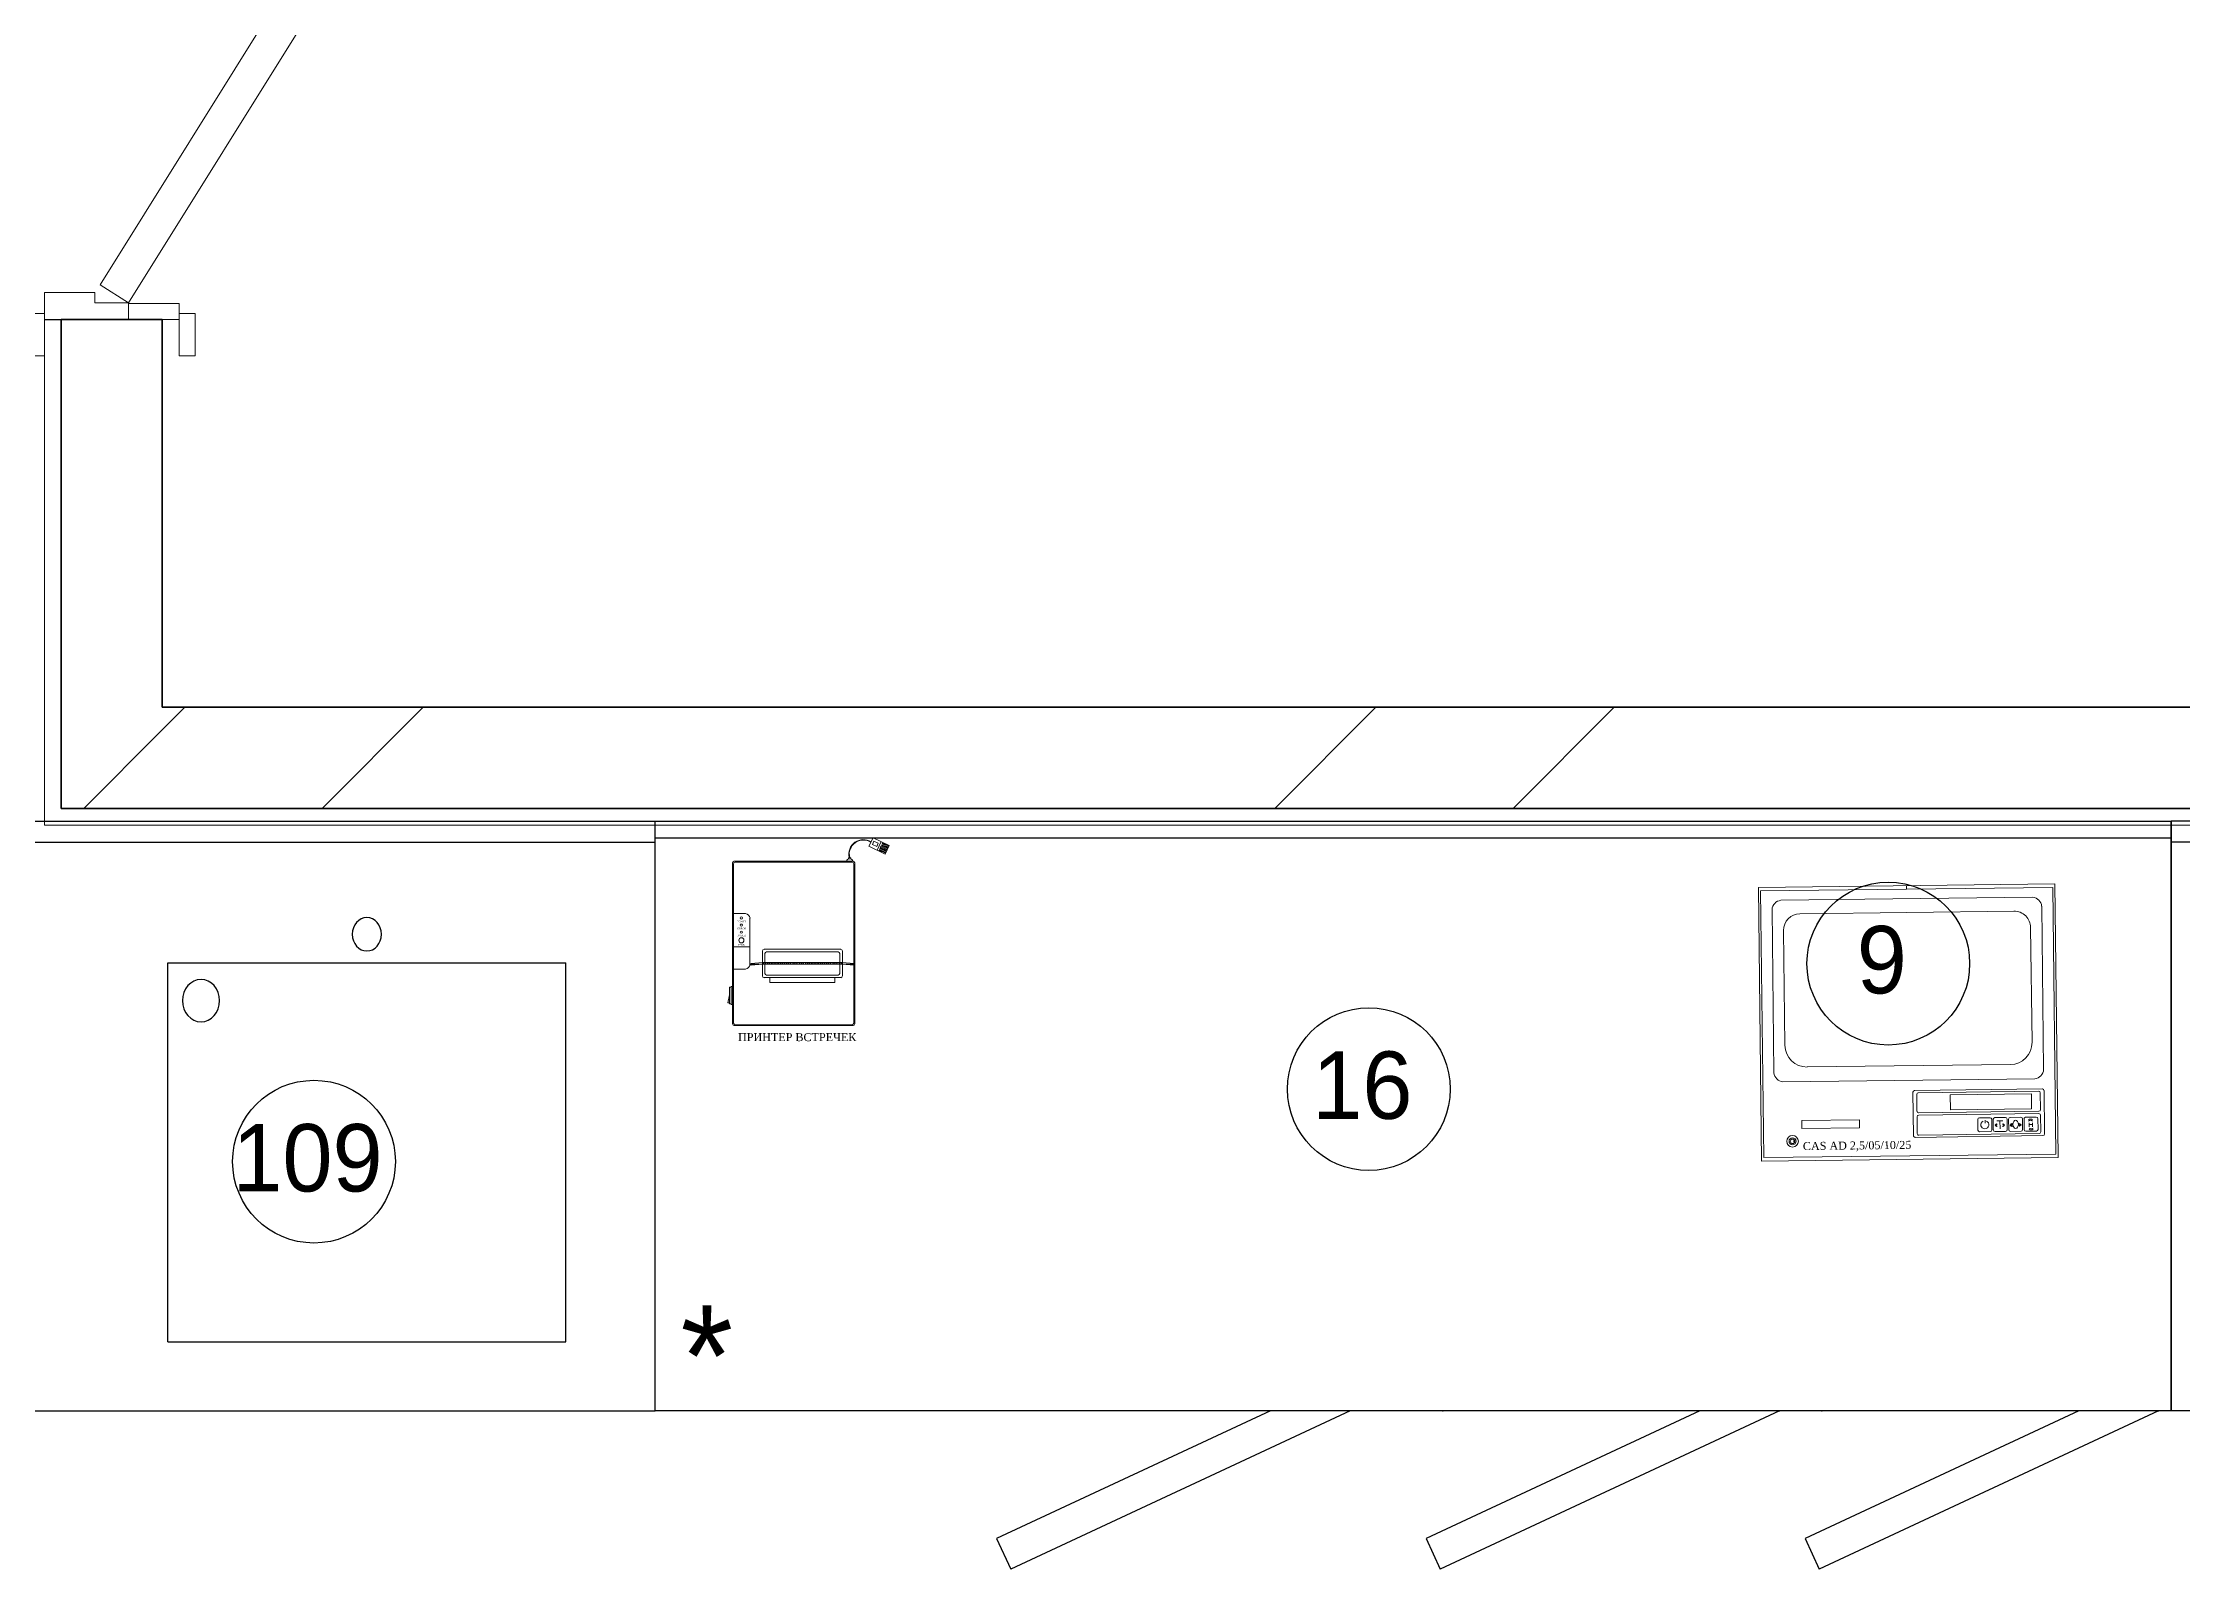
# Model space of a CAD drawing. Header units: millimetres. Extents: x -34838 to 729576, y -214038 to 121482.
# Drawn here: x 604198 to 606738, y -46084 to -44273 of the extents above; entities that cross this region are included whole.
import ezdxf
from ezdxf.enums import TextEntityAlignment as Align

# ---------------------------------------------------------------- set-up
doc = ezdxf.new("R2010")
doc.units = ezdxf.units.MM
doc.header["$MEASUREMENT"] = 0
doc.linetypes.add('DASHEDX2', pattern=[38.1, 25.4, -12.7])
for name, color, linetype in [('OBORUD-Plosk', 1, 'Continuous'), ('OBORUD-Testi', 2, 'Continuous'), ('АБ _ 0 _ СТІНИ _ ЗОВНІШНІ .3D', 7, 'Continuous'), ('Двери ARCHICAD', 7, 'Continuous')]:
    doc.layers.add(name, color=color, linetype=linetype)
for name, color, linetype, lineweight in [('S-Prof__Обладнання__Ваги', 243, 'Continuous', 5), ('АБ _ 0 _ СТІНИ _ ЗОВНІШНІ .3D_Ном._пера__27', 7, 'Continuous', 35), ('АП _ ТЕП _ ЗОНИ ПРИМІЩЕНЬ .3D_Ном._пера__122', 255, 'Continuous', 0), ('Двери ARCHICAD_Ном._пера__1', 7, 'Continuous', 13), ('Двери ARCHICAD_Ном._пера__23', 7, 'Continuous', 20), ('Двери ARCHICAD_Ном._пера__27', 7, 'Continuous', 35), ('Двери ARCHICAD_Ном._пера__3', 7, 'Continuous', 15), ('Облікове обладнання', 52, 'Continuous', 5)]:
    doc.layers.add(name, color=color, linetype=linetype, lineweight=lineweight)
doc.styles.add('ROMANS', font='romans', dxfattribs={"height": 12})
doc.styles.add('Артишок размер', font='Times New Roman.ttf')
pattern_1 = [(45, (526180, -54234.5), (-707.107, 707.107), []), (45, (526038.5, -54093.1), (-707.107, 707.107), [])]

# ---------------------------------------------------------------- blocks, each defined once
blk = doc.blocks.new('Металлическая Дверь 22_7')
at = {"layer": 'Двери ARCHICAD_Ном._пера__1', "color": 7, "linetype": 'Continuous', "lineweight": 13}
blk.add_arc((480, 0), 960, 148.0002, 180, dxfattribs=at)
at = {"layer": 'Двери ARCHICAD_Ном._пера__23', "color": 7, "linetype": 'Continuous', "lineweight": 20}
for p, q in [((-480, 0), (-500, 0)), ((-500, 0), (-500, -100)), ((-480, -40), (-480, 0)), ((500, 0), (480, 0)), ((480, 0), (480, -40)), ((500, -100), (500, 0)), ((-468, -40), (-480, -40)), ((-468, -100), (-468, -40)), ((480, -40), (468, -40)), ((468, -40), (468, -100)), ((-500, -100), (-468, -100)), ((468, -100), (500, -100))]:
    blk.add_line(p, q, dxfattribs=at)
at = {"layer": 'Двери ARCHICAD_Ном._пера__27', "color": 7, "linetype": 'Continuous', "lineweight": 35}
for p, q in [((-500, 0), (-500, 40)), ((-500, 0), (-500, 40)), ((500, 0), (500, 40)), ((500, 0), (500, 40)), ((-500, -80), (-500, 0)), ((-500, -80), (-500, 0)), ((500, -80), (500, 0)), ((500, -80), (500, 0))]:
    blk.add_line(p, q, dxfattribs=at)
at = {"layer": 'Двери ARCHICAD_Ном._пера__3', "color": 7, "linetype": 'Continuous', "lineweight": 15}
for p, q in [((-355.3, 474.8), (-334.1, 508.7)), ((-334.1, 508.7), (480, 0)), ((458.8, -33.9), (-355.3, 474.8)), ((-493, 79), (-543, 79)), ((-543, 79), (-543, 60)), ((-493, 60), (-493, 79)), ((543, 79), (493, 79)), ((493, 79), (493, 60)), ((543, 60), (543, 79)), ((-543, 60), (-493, 60)), ((-481, 60), (-500, 60)), ((-500, 60), (-500, 0)), ((-481, 0), (-481, 60)), ((500, 60), (481, 60)), ((481, 60), (481, 0)), ((493, 60), (543, 60)), ((500, 0), (500, 60)), ((-500, 0), (-481, 0)), ((480, 0), (458.8, -33.9)), ((481, 0), (500, 0)), ((-493, -100), (-543, -100)), ((-543, -100), (-543, -119)), ((-493, -119), (-493, -100)), ((543, -100), (493, -100)), ((493, -100), (493, -119)), ((543, -119), (543, -100)), ((-543, -119), (-493, -119)), ((493, -119), (543, -119))]:
    blk.add_line(p, q, dxfattribs=at)
blk = doc.blocks.new('T14A')
at = {"layer": 'OBORUD-Plosk'}
for p, q in [((140, 0), (0, 0)), ((0, -70), (0, 0)), ((140, 0), (140, -70)), ((140, -2.5), (0, -2.5)), ((140, -70), (0, -70))]:
    blk.add_line(p, q, dxfattribs=at)
at = {"layer": 'OBORUD-Testi', "style": 'ROMANS'}
for tag, p, flags in [('MOD', (0, 33.5), 9), ('AREA', (0, 14.07), 1)]:
    blk.add_attdef(tag, p, '', height=12, dxfattribs=dict(at, flags=flags))
blk.add_attdef('POS', text='', height=12, dxfattribs=at).set_placement((16, -85), align=Align.MIDDLE)
blk = doc.blocks.new('T11A')
at = {"layer": 'OBORUD-Plosk'}
for p, q in [((0, -70), (0, 0)), ((110, 0), (0, 0)), ((110, 0), (110, -70)), ((110, -2.5), (0, -2.5)), ((110, -70), (0, -70))]:
    blk.add_line(p, q, dxfattribs=at)
at = {"layer": 'OBORUD-Testi', "style": 'ROMANS'}
for tag, p, flags in [('MOD', (0, 33.5), 9), ('AREA', (0, 14.07), 1)]:
    blk.add_attdef(tag, p, '', height=12, dxfattribs=dict(at, flags=flags))
blk.add_attdef('POS', text='', height=12, dxfattribs=at).set_placement((16, -85), align=Align.MIDDLE)
blk = doc.blocks.new('(А) весы CAS AD')
for p, q in [((-176, -325), (-176, 0)), ((-176, 0), (176, 0)), ((0, 0), (0, -4.2)), ((176, 0), (176, -325)), ((-173.5, -4.2), (-173.5, -320.8)), ((-173.5, -4.2), (173.5, -4.2)), ((149.6, -15.6), (-149.6, -15.6)), ((173.5, -320.8), (173.5, -4.2)), ((-160.1, -220.2), (-160.1, -26.5)), ((-127.1, -31.8), (127, -31.8)), ((160.1, -220.2), (160.1, -26.5)), ((-146.7, -51.5), (-146.7, -187.7)), ((146.7, -51.5), (146.7, -187.7)), ((-120.7, -213.8), (120.7, -213.8)), ((149.6, -231.1), (-149.6, -231.1)), ((4.7, -296.9), (4.6, -245.3)), ((6.6, -243.4), (158.3, -243.1)), ((9.1, -267.8), (9.1, -248)), ((11, -246.1), (153.9, -245.8)), ((48.8, -266.7), (48.8, -248.9)), ((145.2, -248.9), (48.8, -248.9)), ((145.2, -248.9), (145.2, -266.7)), ((155.8, -247.7), (155.8, -267.7)), ((160.3, -245.1), (160.3, -296.7)), ((-127.8, -277.4), (-59.4, -277.4)), ((-127.8, -277.4), (-127.8, -286.9)), ((-59.4, -277.4), (-59.4, -286.9)), ((9.2, -294.5), (9.2, -274.5)), ((153.9, -269.6), (11.1, -269.8)), ((11.1, -272.6), (153.9, -272.3)), ((145.2, -266.7), (48.8, -266.7)), ((81.3, -278.5), (81.3, -291.2)), ((95.8, -276.6), (83.2, -276.6)), ((97.8, -278.5), (97.8, -291.2)), ((99.5, -278.5), (99.5, -291.2)), ((114.1, -276.6), (101.5, -276.6)), ((116, -278.5), (116, -291.2)), ((117.8, -278.5), (117.8, -291.2)), ((132.4, -276.6), (119.7, -276.6)), ((134.3, -278.5), (134.3, -291.2)), ((136.1, -278.5), (136.1, -291.2)), ((150.7, -276.6), (138, -276.6)), ((152.6, -278.5), (152.6, -291.2)), ((155.8, -274.3), (155.8, -294.2)), ((-59.4, -286.9), (-127.8, -286.9)), ((158.4, -298.6), (6.6, -298.9)), ((153.9, -296.1), (11.1, -296.5)), ((95.9, -293.1), (83.2, -293.1)), ((89.8, -279.5), (89.8, -283.1)), ((114.1, -293.1), (101.5, -293.1)), ((101.9, -285.6), (103.5, -283.9)), ((101.9, -285.6), (103.5, -287.2)), ((102.6, -285.6), (104.2, -283.9)), ((102.6, -285.6), (104.2, -287.2)), ((103.7, -280.4), (111, -280.4)), ((107.5, -289.8), (107.5, -280.4)), ((112.3, -285.5), (110.6, -283.9)), ((112.3, -285.5), (110.6, -287.2)), ((113, -285.5), (111.3, -283.9)), ((113, -285.5), (111.3, -287.2)), ((119.5, -285.6), (121.1, -283.9)), ((119.5, -285.6), (121.1, -287.2)), ((132.4, -293.1), (119.7, -293.1)), ((120.7, -285.6), (122.3, -283.9)), ((120.7, -285.6), (122.3, -287.2)), ((131.3, -285.6), (129.7, -283.9)), ((131.3, -285.6), (129.7, -287.2)), ((132.5, -285.6), (130.8, -283.9)), ((132.5, -285.6), (130.8, -287.2)), ((150.7, -293.1), (138, -293.1)), ((142.2, -283.2), (142.2, -283.2)), ((142.2, -283.2), (142.2, -288)), ((142.2, -285.4), (146.1, -285.4)), ((146.1, -283.2), (146.1, -288)), ((176, -325), (-176, -325)), ((-173.5, -320.8), (173.5, -320.8))]:
    blk.add_line(p, q)
for radius in [6.86, 4.18, 2.71]:
    blk.add_circle((-139, -301.8), radius)
for centre, radius, start, end in [((-148.4, -27.3), 11.7, 95.7714, 175.9861), ((148.4, -27.3), 11.7, 4.0139, 84.2286), ((-127, -51.5), 19.7, 90.1399, 180.1399), ((127, -51.5), 19.7, 359.8601, 89.8601), ((-120.6, -187.8), 26.1, 179.8601, 269.8601), ((120.6, -187.8), 26.1, 270.1399, 0.1399), ((-148.4, -219.4), 11.7, 184.0139, 264.2286), ((148.4, -219.4), 11.7, 275.7714, 355.9861), ((6.6, -245.3), 1.92, 90.1399, 180.1399), ((11, -248), 1.92, 90.1399, 180.1399), ((153.9, -247.7), 1.92, 0.1399, 90.1399), ((158.3, -245.1), 1.92, 0.1399, 90.1399), ((11.1, -267.9), 1.92, 180.1399, 270.1399), ((11.1, -274.5), 1.92, 90.1399, 180.1399), ((83.2, -278.5), 1.92, 89.8601, 179.8601), ((95.9, -278.5), 1.92, 0.1399, 90.1399), ((101.5, -278.5), 1.92, 89.8601, 179.8601), ((114.1, -278.5), 1.92, 0.1399, 90.1399), ((119.7, -278.5), 1.92, 89.8601, 179.8601), ((132.4, -278.5), 1.92, 0.1399, 90.1399), ((138, -278.5), 1.92, 89.8601, 179.8601), ((143.8, -282.3), 3.5, 45.7352, 133.3298), ((150.7, -278.5), 1.92, 0.1399, 90.1399), ((153.9, -267.7), 1.92, 270.1399, 0.1399), ((153.9, -274.3), 1.92, 0.1399, 90.1399), ((6.6, -296.9), 1.92, 180.1399, 270.1399), ((11.1, -294.5), 1.92, 180.1399, 270.1399), ((83.2, -291.2), 1.92, 179.8601, 269.8601), ((89.5, -285), 4.75, 112.8898, 67.1102), ((95.9, -291.2), 1.92, 270.1399, 0.1399), ((101.5, -291.2), 1.92, 179.8601, 269.8601), ((114.1, -291.2), 1.92, 270.1399, 0.1399), ((119.7, -291.2), 1.92, 179.8601, 269.8601), ((132.4, -291.2), 1.92, 270.1399, 0.1399), ((138, -291.2), 1.92, 179.8601, 269.8601), ((143.8, -283.7), 3.5, 45.7352, 133.3298), ((144.4, -286.9), 3.5, 225.7352, 313.3298), ((144.4, -288.2), 3.5, 225.7352, 313.3298), ((150.7, -291.2), 1.92, 270.1399, 0.1399), ((153.9, -294.2), 1.92, 270.1399, 0.1399), ((158.4, -296.7), 1.92, 270.1399, 0.1399)]:
    blk.add_arc(centre, radius, start, end)
blk.add_ellipse((-137.1, -301.8), major_axis=(0, -0.835), ratio=0.465583)
blk.add_ellipse((126.1, -284.9), major_axis=(0.02, -4.9), ratio=0.653906, start_param=-1.570796, end_param=4.712389)
at = {"style": 'Артишок размер'}
blk.add_text('CAS AD 2,5/05/10/25', height=9.5, dxfattribs=at).set_placement((-126.8, -312.4))
blk = doc.blocks.new('Артишок принтер встречек')
for p, q in [((94, 28), (89.2, 17.8)), ((113.2, 18.7), (94, 28)), ((-70.7, 0), (70.3, 0)), ((-70.7, 0), (70.3, 0)), ((0, -1), (0, 0)), ((89.2, 17.8), (108.3, 8.6)), ((95.1, 23.8), (93.3, 20)), ((93.3, 20), (98.4, 17.6)), ((100.2, 21.4), (95.1, 23.8)), ((98.4, 17.6), (100.2, 21.4)), ((99, 13.1), (103.8, 23.3)), ((108.3, 8.6), (100.8, 12.2)), ((101.2, 13.2), (101.6, 14.1)), ((108.8, 9.5), (101.2, 13.2)), ((109.2, 10.4), (101.6, 14.1)), ((102.1, 15), (102.5, 15.9)), ((109.7, 11.4), (102.1, 15)), ((110.1, 12.3), (102.5, 15.9)), ((103, 16.9), (103.4, 17.8)), ((110.6, 13.2), (103, 16.9)), ((111, 14.1), (103.4, 17.8)), ((103.9, 18.7), (104.3, 19.6)), ((111.4, 15.1), (103.9, 18.7)), ((111.9, 16), (104.3, 19.6)), ((104.7, 20.5), (105.2, 21.5)), ((112.3, 16.9), (104.7, 20.5)), ((112.8, 17.8), (105.2, 21.5)), ((113.2, 18.7), (105.6, 22.4)), ((113.2, 18.7), (108.3, 8.6)), ((-72.7, -193), (-72.7, -2)), ((-71.6, -3), (-71.6, -192)), ((-69.6, -1), (69.1, -1)), ((71.1, -3), (71.1, -121.3)), ((72.3, -2), (72.3, -193)), ((-57.7, -62.1), (-71.6, -62.1)), ((-52.1, -67.7), (-52.1, -122.3)), ((-71.6, -101.7), (-52.1, -101.7)), ((-52.1, -122.3), (-50.9, -121.3)), ((-37.4, -122.3), (-52.1, -122.3)), ((-52.1, -122.3), (-50.9, -123.3)), ((-50.9, -121.3), (-37.4, -120.2)), ((-50.9, -123.3), (-37.4, -122.3)), ((-37.4, -136.1), (-37.4, -106.5)), ((-37.4, -120.2), (57.6, -120.2)), ((57.6, -122.3), (-37.4, -122.3)), ((-35.4, -104.5), (55.6, -104.5)), ((-34.4, -109.5), (-34.4, -133.1)), ((-32.4, -107.5), (52.6, -107.5)), ((44, -121.4), (42.9, -122.3)), ((54.6, -109.5), (54.6, -133.1)), ((57.6, -136.1), (57.6, -106.5)), ((71.1, -121.3), (57.6, -120.2)), ((57.6, -122.3), (72.3, -122.3)), ((71.1, -123.3), (57.6, -122.3)), ((72.3, -122.3), (71.1, -121.3)), ((72.3, -122.3), (71.1, -123.3)), ((71.1, -192), (71.1, -123.3)), ((71.2, -121.4), (72.3, -122.3)), ((-76.3, -169.4), (-76.3, -149.4)), ((-76.3, -149.4), (-74.6, -149.4)), ((-74.6, -149.4), (-74.6, -148.7)), ((-74.6, -148.7), (-72.7, -148.7)), ((-74.6, -149.4), (-74.6, -169.4)), ((-71.6, -127.9), (-57.7, -127.9)), ((-35.4, -138.1), (10.1, -138.1)), ((-32.4, -135.1), (52.6, -135.1)), ((-28.6, -143.7), (-28.6, -138.1)), ((-28.6, -143.7), (10.1, -143.7)), ((10.1, -138.1), (55.6, -138.1)), ((10.1, -143.7), (48.8, -143.7)), ((48.8, -143.7), (48.8, -138.1)), ((-78.5, -168.2), (-76.3, -158.7)), ((-76.3, -168.2), (-78.5, -168.2)), ((-74.6, -169.4), (-76.3, -169.4)), ((-74.6, -169.4), (-74.6, -170.1)), ((-74.6, -170.1), (-72.7, -170.1)), ((70.3, -195), (-70.7, -195)), ((-69.6, -194), (69.1, -194))]:
    blk.add_line(p, q)
for centre, radius in [((-62.4, -67.3), 1.24), ((-62.4, -75.7), 1.24), ((-62.3, -93.8), 3.07), ((-62.4, -84.1), 1.24)]:
    blk.add_circle(centre, radius)
for centre, radius, start, end in [((82.4, 8.6), 17.1, 57.1618, 193.9083), ((82.5, 8.5), 16.7, 57.5376, 193.9035), ((-70.6, -2.2), 2.18, 94.5752, 175.4248), ((-69.4, -3.1), 2.18, 94.5752, 175.4248), ((68.9, -3.1), 2.18, 4.5752, 85.4248), ((70.1, -2.2), 2.18, 4.5752, 85.4248), ((-58.2, -68.2), 6.19, 5.2446, 84.7554), ((-58.2, -121.7), 6.19, 275.2446, 354.7554), ((-35.1, -106.8), 2.28, 96.6979, 173.3021), ((-32.1, -109.8), 2.3, 96.626, 172.9544), ((52.3, -109.8), 2.3, 7.0456, 83.374), ((55.3, -106.8), 2.28, 6.6979, 83.3021), ((-35.1, -135.9), 2.28, 186.6979, 263.3021), ((-32.1, -132.9), 2.3, 187.0456, 263.374), ((52.3, -132.9), 2.3, 276.626, 352.9544), ((55.3, -135.9), 2.28, 276.6979, 353.3021), ((-70.6, -192.8), 2.18, 184.5752, 265.4248), ((-69.4, -191.9), 2.18, 184.5752, 265.4248), ((68.9, -191.9), 2.18, 274.5752, 355.4248), ((70.1, -192.8), 2.18, 274.5752, 355.4248)]:
    blk.add_arc(centre, radius, start, end)
for centre, major_axis, ratio, start_param, end_param in [((66.2, 0), (-3.67, 0), 0.815771, 3.141593, 6.283185), ((66.2, 2.6), (0, 1.94), 0.980128, -1.570796, 1.570796)]:
    blk.add_ellipse(centre, major_axis=major_axis, ratio=ratio, start_param=start_param, end_param=end_param)
for points in [[(-37.4, -122.3), (-34.9, -120.2), (-32.4, -122.3), (-29.9, -120.2), (-27.4, -122.3), (-24.9, -120.2), (-22.4, -122.3), (-19.9, -120.2), (-17.4, -122.3), (-14.9, -120.2), (-12.4, -122.3), (-9.9, -120.2), (-7.4, -122.3), (-4.9, -120.2), (-2.4, -122.3), (0.1, -120.2), (2.6, -122.3), (5.1, -120.2), (7.6, -122.3), (10.1, -120.2), (12.6, -122.3), (15.1, -120.2), (17.6, -122.3), (20.1, -120.2), (22.6, -122.3), (25.1, -120.2), (27.6, -122.3), (30.1, -120.2), (32.6, -122.3), (35.1, -120.2), (37.6, -122.3), (40.1, -120.2), (42.6, -122.3), (45.1, -120.2), (47.6, -122.3), (50.1, -120.2), (52.6, -122.3), (55.1, -120.2), (57.6, -122.3)], [(-37.4, -120.2), (-34.9, -122.3), (-32.4, -120.2), (-29.9, -122.3), (-27.4, -120.2), (-24.9, -122.3), (-22.4, -120.2), (-19.9, -122.3), (-17.4, -120.2), (-14.9, -122.3), (-12.4, -120.2), (-9.9, -122.3), (-7.4, -120.2), (-4.9, -122.3), (-2.4, -120.2), (0.1, -122.3), (2.6, -120.2), (5.1, -122.3), (7.6, -120.2), (10.1, -122.3), (12.6, -120.2), (15.1, -122.3), (17.6, -120.2), (20.1, -122.3), (22.6, -120.2), (25.1, -122.3), (27.6, -120.2), (30.1, -122.3), (32.6, -120.2), (35.1, -122.3), (37.6, -120.2), (40.1, -122.3), (42.6, -120.2), (45.1, -122.3), (47.6, -120.2), (50.1, -122.3), (52.6, -120.2), (55.1, -122.3), (57.6, -120.2)]]:
    blk.add_spline(points, degree=3)
at = {"style": 'Артишок размер'}
for s, height, p in [('POWER', 2, (-67.2, -72.6)), ('ERROR', 2, (-67, -80.9)), ('PAPER', 2, (-66.8, -89)), ('FEED', 2, (-66.2, -100.3)), ('ПРИНТЕР ВСТРЕЧЕК', 9.5, (-66.3, -213.5))]:
    blk.add_text(s, height=height, dxfattribs=at).set_placement(p)

msp = doc.modelspace()

# ---------------------------------------------------------------- hatches: boundary and pattern name
at = {"layer": 'АБ _ 0 _ СТІНИ _ ЗОВНІШНІ .3D', "linetype": 'Continuous', "lineweight": 0, "true_color": 0x000000}
h = msp.add_hatch(dxfattribs=at)
h.set_pattern_fill('М___ЦЕГЛА_ОБЛИЧКУВАЛЬНА__3E', color=18, style=0, pattern_type=2)
h.set_pattern_definition(pattern_1)
h.paths.add_polyline_path([(604340, -45061.2), (604220, -45181.2), (604340, -45181.2)])
h = msp.add_hatch(dxfattribs=at)
h.set_pattern_fill('М___ЦЕГЛА_ОБЛИЧКУВАЛЬНА__3E', color=18, style=0, pattern_type=2)
h.set_pattern_definition(pattern_1)
h.paths.add_polyline_path([(604220, -45061.2), (604220, -45181.2), (604340, -45061.2)])
h = msp.add_hatch(dxfattribs=at)
h.set_pattern_fill('М___ЦЕГЛА_ОБЛИЧКУВАЛЬНА__3E', color=18, style=0, pattern_type=2)
h.set_pattern_definition(pattern_1)
h.paths.add_polyline_path([(604340, -45181.2), (606382.3, -45181.2), (606382.3, -45061.2), (604340, -45061.2)])

# ---------------------------------------------------------------- linework, layer by layer
msp.add_line((604200, -44601.1), (604340, -44601.1))
at = {"color": 6}
for centre in [(606389.4, -45365.5), (605772.6, -45514.4)]:
    msp.add_circle(centre, 96.6, dxfattribs=at)
at = {"color": 3}
msp.add_circle((604520.1, -45600.5), 96.6, dxfattribs=at)
at = {"layer": 'OBORUD-Plosk'}
for p, q in [((604925.3, -45196.3), (606725.3, -45196.3)), ((604925.3, -45896.3), (604925.3, -45196.3)), ((604925.3, -45216.3), (606725.3, -45216.3)), ((606725.3, -45196.3), (606725.3, -45896.3)), ((604346.6, -45364.4, -10), (604819.1, -45364.4, -10)), ((604346.6, -45814.4, -10), (604346.6, -45364.4, -10)), ((604819.1, -45814.4, -10), (604819.1, -45364.4, -10)), ((604346.6, -45814.4, -10), (604819.1, -45814.4, -10)), ((606725.3, -45896.3), (604925.3, -45896.3)), ((605655.7, -45896.3), (605330.5, -46047.9)), ((605750.3, -45896.3), (605347.4, -46084.2)), ((606165.7, -45896.3), (605840.5, -46047.9)), ((606260.3, -45896.3), (605857.4, -46084.2)), ((606615.7, -45896.3), (606290.5, -46047.9)), ((606710.3, -45896.3), (606307.4, -46084.2)), ((605330.5, -46047.9), (605347.4, -46084.2)), ((605840.5, -46047.9), (605857.4, -46084.2)), ((606290.5, -46047.9), (606307.4, -46084.2))]:
    msp.add_line(p, q, dxfattribs=at)
at = {"layer": 'OBORUD-Plosk', "linetype": 'Continuous', "extrusion": (0, 0, -1)}
for centre, major_axis in [((604582.9, -45330.7, -10), (0, 19.8)), ((604386, -45409.4, -10), (0, 25.2))]:
    msp.add_ellipse(centre, major_axis=major_axis, ratio=0.875, start_param=4.712389, end_param=10.995574, dxfattribs=at)
at = {"layer": 'OBORUD-Plosk'}
for p in [(605860.3, -45896.3), (606260.3, -45896.3), (606310.3, -45896.3), (606710.3, -45896.3)]:
    msp.add_point(p, dxfattribs=at)
at = {"layer": 'АБ _ 0 _ СТІНИ _ ЗОВНІШНІ .3D_Ном._пера__27', "color": 7, "linetype": 'Continuous', "lineweight": 35}
for p, q in [((604220, -44601.1), (604220, -45061.2)), ((604340, -45041.2), (604340, -44601.1)), ((604220, -45061.2), (604220, -45181.2)), ((604220, -45061.2), (604220, -45181.2)), ((604340, -45041.2), (604340, -45061.2)), ((604340, -45041.2), (604340, -45061.2)), ((607382.3, -45061.2), (604340, -45061.2)), ((604220, -45181.2), (604340, -45181.2)), ((604340, -45181.2), (607382.3, -45181.2))]:
    msp.add_line(p, q, dxfattribs=at)
at = {"layer": 'АП _ ТЕП _ ЗОНИ ПРИМІЩЕНЬ .3D_Ном._пера__122', "color": 255, "linetype": 'Continuous', "lineweight": 0}
for p, q in [((604200, -45201.2), (604200, -44601.1)), ((611990, -45201.2), (604200, -45201.2))]:
    msp.add_line(p, q, dxfattribs=at)

# ---------------------------------------------------------------- block references
at = {"layer": 'OBORUD-Plosk', "color": 1, "linetype": 'DASHEDX2', "xscale": -10, "yscale": 10, "zscale": 10}
msp.add_blockref('T11A', (604925.3, -45196.3), dxfattribs=at)
at = {"layer": 'OBORUD-Plosk', "ltscale": 50, "xscale": 10, "yscale": 10, "zscale": 10}
msp.add_blockref('T14A', (606725.3, -45196.3), dxfattribs=at)
at = {"layer": 'S-Prof__Обладнання__Ваги', "rotation": 0.6858774995444844}
msp.add_blockref('(А) весы CAS AD', (606411.1, -45272.9), dxfattribs=at)
at = {"layer": 'Двери ARCHICAD', "color": 7, "linetype": 'Continuous', "lineweight": 18, "zscale": 1000, "rotation": 270}
msp.add_blockref('Металлическая Дверь 22_7', (604300, -44101.1), dxfattribs=at)
at = {"layer": 'Облікове обладнання'}
msp.add_blockref('Артишок принтер встречек', (605089.9, -45244), dxfattribs=at)

# ---------------------------------------------------------------- texts
at = {"color": 6, "char_height": 80, "attachment_point": 1}
for s, insert in [('\\pxqc;9', (606154.1, -45320.8)), ('\\pxqc;16', (605537.3, -45469.7))]:
    msp.add_mtext_dynamic_manual_height_columns(s, width=455.137, gutter_width=12.5, heights=[80], dxfattribs=dict(at, insert=insert))
at = {"color": 3, "insert": (604284.8, -45555.9), "char_height": 80, "attachment_point": 1}
msp.add_mtext_dynamic_manual_height_columns('\\pxqc;109', width=455.137, gutter_width=12.5, heights=[44.7], dxfattribs=at)
at = {"layer": 'OBORUD-Plosk'}
msp.add_text('*', height=120, dxfattribs=at).set_placement((604955.3, -45891.1))

doc.saveas('drawing.dxf')
